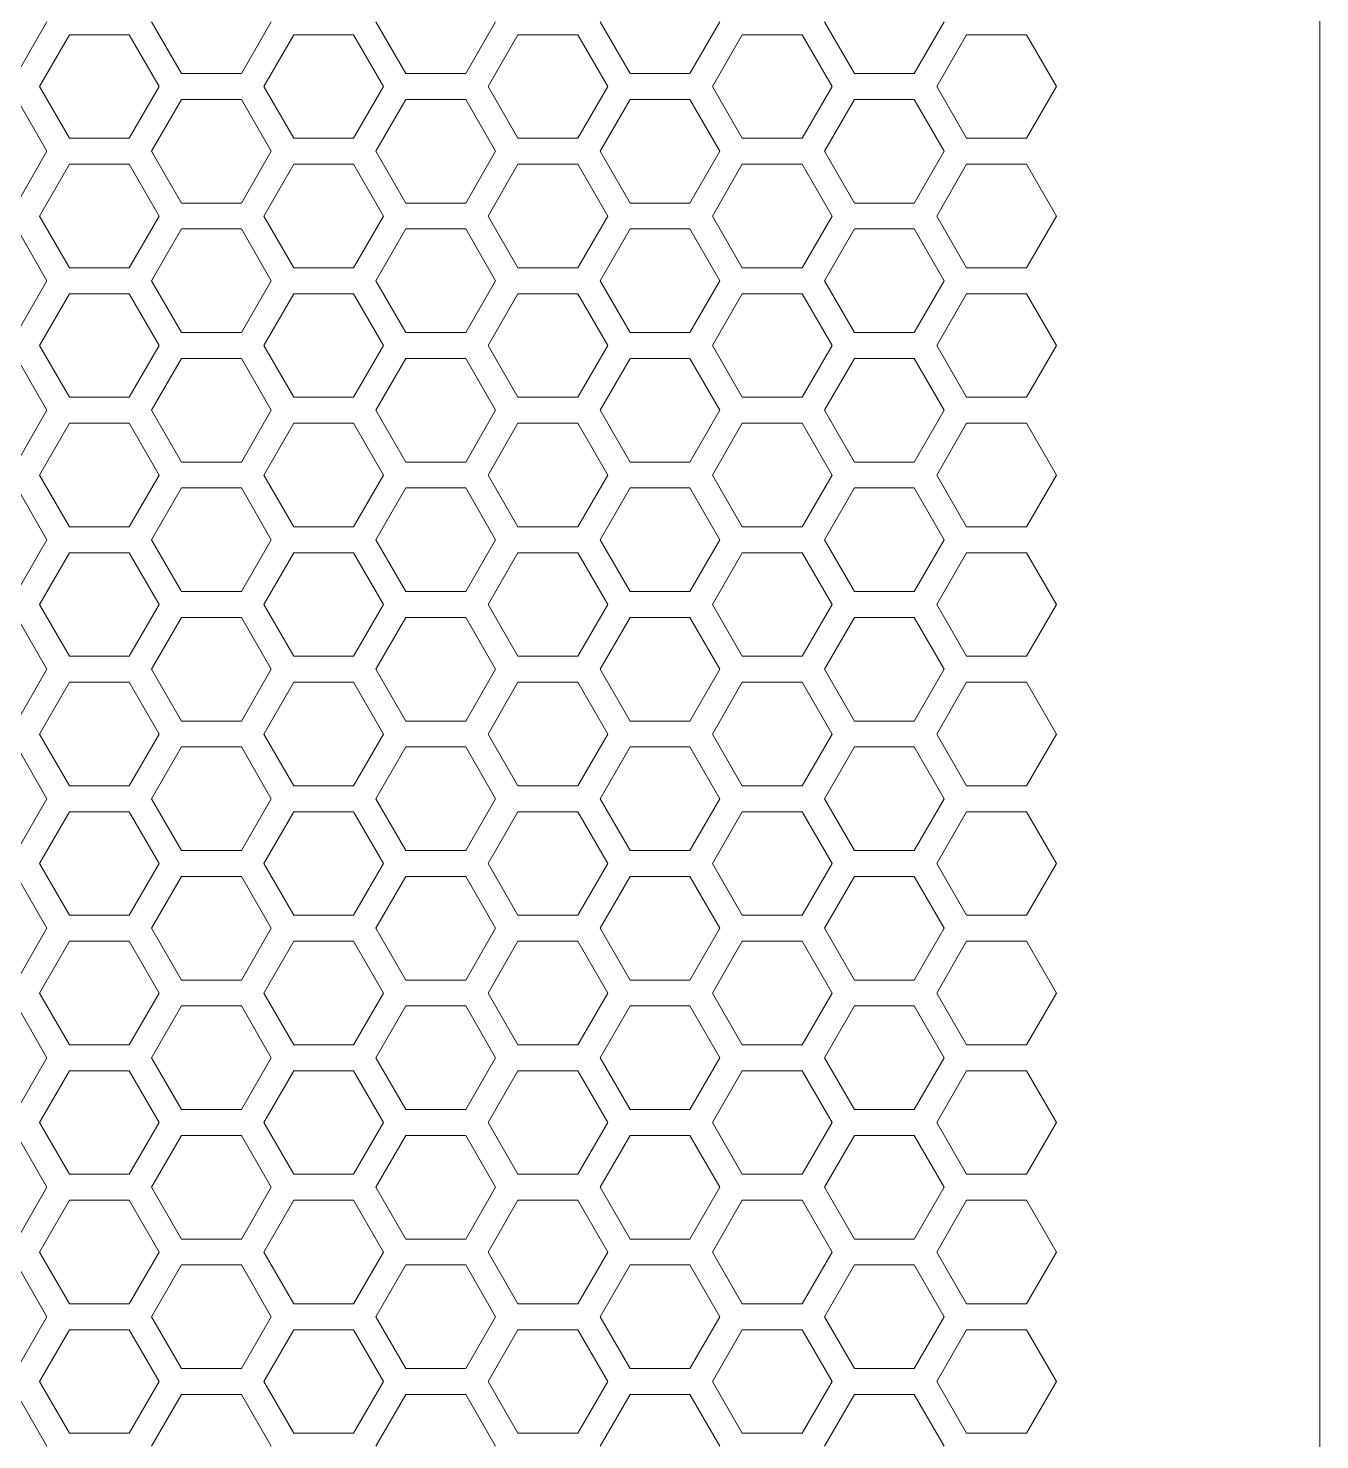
# Model space of a CAD drawing. Header units: millimetres. Extents: x 0 to 60, y -18 to 180.
# Drawn here: x 45.04 to 60, y 115.18 to 131.53 of the extents above; entities that cross this region are included whole.
import ezdxf

# ---------------------------------------------------------------- set-up
doc = ezdxf.new("R2010")
doc.units = ezdxf.units.MM
doc.layers.add('Visible (ANSI)', color=7, linetype='Continuous', lineweight=50)

msp = doc.modelspace()

# ---------------------------------------------------------------- linework, layer by layer
at = {"color": 0, "linetype": 'ByBlock', "lineweight": 5}
for p, q in [((60, 0), (60, 179.016)), ((60, 179), (60, 0)), ((60, 178.692), (60, 9.835)), ((60, 178.692), (60, 9.835)), ((60, 178.692), (60, 9.354)), ((60, 0), (60, 166.735))]:
    msp.add_line(p, q, dxfattribs=at)
at = {"lineweight": 5}
for p, q in [((60, 0), (60, 179)), ((60, 0), (60, 177.712)), ((60, 162), (60, 0))]:
    msp.add_line(p, q, dxfattribs=at)
at = {"color": 0, "lineweight": 5}
for p, q in [((44.912, 131.008), (45.258, 131.608)), ((45.518, 131.458), (45.171, 130.858)), ((46.211, 131.458), (45.518, 131.458)), ((46.557, 130.858), (46.211, 131.458)), ((46.47, 131.608), (46.817, 131.008)), ((47.51, 131.008), (47.856, 131.608)), ((48.116, 131.458), (47.769, 130.858)), ((48.809, 131.458), (48.116, 131.458)), ((49.155, 130.858), (48.809, 131.458)), ((49.068, 131.608), (49.415, 131.008)), ((50.108, 131.008), (50.454, 131.608)), ((50.714, 131.458), (50.367, 130.858)), ((51.407, 131.458), (50.714, 131.458)), ((51.753, 130.858), (51.407, 131.458)), ((51.666, 131.608), (52.013, 131.008)), ((52.706, 131.008), (53.052, 131.608)), ((53.312, 131.458), (52.965, 130.858)), ((54.005, 131.458), (53.312, 131.458)), ((54.351, 130.858), (54.005, 131.458)), ((54.264, 131.608), (54.611, 131.008)), ((55.304, 131.008), (55.65, 131.608)), ((55.91, 131.458), (55.563, 130.858)), ((56.603, 131.458), (55.91, 131.458)), ((56.949, 130.858), (56.603, 131.458)), ((46.817, 131.008), (47.51, 131.008)), ((49.415, 131.008), (50.108, 131.008)), ((52.013, 131.008), (52.706, 131.008)), ((54.611, 131.008), (55.304, 131.008)), ((45.171, 130.858), (45.518, 130.258)), ((46.211, 130.258), (46.557, 130.858)), ((47.769, 130.858), (48.116, 130.258)), ((48.809, 130.258), (49.155, 130.858)), ((50.367, 130.858), (50.714, 130.258)), ((51.407, 130.258), (51.753, 130.858)), ((52.965, 130.858), (53.312, 130.258)), ((54.005, 130.258), (54.351, 130.858)), ((55.563, 130.858), (55.91, 130.258)), ((56.603, 130.258), (56.949, 130.858)), ((45.258, 130.108), (44.912, 130.708)), ((46.817, 130.708), (46.47, 130.108)), ((47.51, 130.708), (46.817, 130.708)), ((47.856, 130.108), (47.51, 130.708)), ((49.415, 130.708), (49.068, 130.108)), ((50.108, 130.708), (49.415, 130.708)), ((50.454, 130.108), (50.108, 130.708)), ((52.013, 130.708), (51.666, 130.108)), ((52.706, 130.708), (52.013, 130.708)), ((53.052, 130.108), (52.706, 130.708)), ((54.611, 130.708), (54.264, 130.108)), ((55.304, 130.708), (54.611, 130.708)), ((55.65, 130.108), (55.304, 130.708)), ((45.518, 130.258), (46.211, 130.258)), ((48.116, 130.258), (48.809, 130.258)), ((50.714, 130.258), (51.407, 130.258)), ((53.312, 130.258), (54.005, 130.258)), ((55.91, 130.258), (56.603, 130.258)), ((44.912, 129.508), (45.258, 130.108)), ((46.47, 130.108), (46.817, 129.508)), ((47.51, 129.508), (47.856, 130.108)), ((49.068, 130.108), (49.415, 129.508)), ((50.108, 129.508), (50.454, 130.108)), ((51.666, 130.108), (52.013, 129.508)), ((52.706, 129.508), (53.052, 130.108)), ((54.264, 130.108), (54.611, 129.508)), ((55.304, 129.508), (55.65, 130.108)), ((45.518, 129.958), (45.171, 129.358)), ((46.211, 129.958), (45.518, 129.958)), ((46.557, 129.358), (46.211, 129.958)), ((48.116, 129.958), (47.769, 129.358)), ((48.809, 129.958), (48.116, 129.958)), ((49.155, 129.358), (48.809, 129.958)), ((50.714, 129.958), (50.367, 129.358)), ((51.407, 129.958), (50.714, 129.958)), ((51.753, 129.358), (51.407, 129.958)), ((53.312, 129.958), (52.965, 129.358)), ((54.005, 129.958), (53.312, 129.958)), ((54.351, 129.358), (54.005, 129.958)), ((55.91, 129.958), (55.563, 129.358)), ((56.603, 129.958), (55.91, 129.958)), ((56.949, 129.358), (56.603, 129.958)), ((46.817, 129.508), (47.51, 129.508)), ((49.415, 129.508), (50.108, 129.508)), ((52.013, 129.508), (52.706, 129.508)), ((54.611, 129.508), (55.304, 129.508)), ((45.171, 129.358), (45.518, 128.758)), ((46.211, 128.758), (46.557, 129.358)), ((47.769, 129.358), (48.116, 128.758)), ((48.809, 128.758), (49.155, 129.358)), ((50.367, 129.358), (50.714, 128.758)), ((51.407, 128.758), (51.753, 129.358)), ((52.965, 129.358), (53.312, 128.758)), ((54.005, 128.758), (54.351, 129.358)), ((55.563, 129.358), (55.91, 128.758)), ((56.603, 128.758), (56.949, 129.358)), ((45.258, 128.608), (44.912, 129.208)), ((46.817, 129.208), (46.47, 128.608)), ((47.51, 129.208), (46.817, 129.208)), ((47.856, 128.608), (47.51, 129.208)), ((49.415, 129.208), (49.068, 128.608)), ((50.108, 129.208), (49.415, 129.208)), ((50.454, 128.608), (50.108, 129.208)), ((52.013, 129.208), (51.666, 128.608)), ((52.706, 129.208), (52.013, 129.208)), ((53.052, 128.608), (52.706, 129.208)), ((54.611, 129.208), (54.264, 128.608)), ((55.304, 129.208), (54.611, 129.208)), ((55.65, 128.608), (55.304, 129.208)), ((45.518, 128.758), (46.211, 128.758)), ((48.116, 128.758), (48.809, 128.758)), ((50.714, 128.758), (51.407, 128.758)), ((53.312, 128.758), (54.005, 128.758)), ((55.91, 128.758), (56.603, 128.758)), ((44.912, 128.008), (45.258, 128.608)), ((46.47, 128.608), (46.817, 128.008)), ((47.51, 128.008), (47.856, 128.608)), ((49.068, 128.608), (49.415, 128.008)), ((50.108, 128.008), (50.454, 128.608)), ((51.666, 128.608), (52.013, 128.008)), ((52.706, 128.008), (53.052, 128.608)), ((54.264, 128.608), (54.611, 128.008)), ((55.304, 128.008), (55.65, 128.608)), ((45.518, 128.458), (45.171, 127.858)), ((46.211, 128.458), (45.518, 128.458)), ((46.557, 127.858), (46.211, 128.458)), ((48.116, 128.458), (47.769, 127.858)), ((48.809, 128.458), (48.116, 128.458)), ((49.155, 127.858), (48.809, 128.458)), ((50.714, 128.458), (50.367, 127.858)), ((51.407, 128.458), (50.714, 128.458)), ((51.753, 127.858), (51.407, 128.458)), ((53.312, 128.458), (52.965, 127.858)), ((54.005, 128.458), (53.312, 128.458)), ((54.351, 127.858), (54.005, 128.458)), ((55.91, 128.458), (55.563, 127.858)), ((56.603, 128.458), (55.91, 128.458)), ((56.949, 127.858), (56.603, 128.458)), ((45.171, 127.858), (45.518, 127.258)), ((46.211, 127.258), (46.557, 127.858)), ((46.817, 128.008), (47.51, 128.008)), ((47.769, 127.858), (48.116, 127.258)), ((48.809, 127.258), (49.155, 127.858)), ((49.415, 128.008), (50.108, 128.008)), ((50.367, 127.858), (50.714, 127.258)), ((51.407, 127.258), (51.753, 127.858)), ((52.013, 128.008), (52.706, 128.008)), ((52.965, 127.858), (53.312, 127.258)), ((54.005, 127.258), (54.351, 127.858)), ((54.611, 128.008), (55.304, 128.008)), ((55.563, 127.858), (55.91, 127.258)), ((56.603, 127.258), (56.949, 127.858)), ((45.258, 127.108), (44.912, 127.708)), ((46.817, 127.708), (46.47, 127.108)), ((47.51, 127.708), (46.817, 127.708)), ((47.856, 127.108), (47.51, 127.708)), ((49.415, 127.708), (49.068, 127.108)), ((50.108, 127.708), (49.415, 127.708)), ((50.454, 127.108), (50.108, 127.708)), ((52.013, 127.708), (51.666, 127.108)), ((52.706, 127.708), (52.013, 127.708)), ((53.052, 127.108), (52.706, 127.708)), ((54.611, 127.708), (54.264, 127.108)), ((55.304, 127.708), (54.611, 127.708)), ((55.65, 127.108), (55.304, 127.708)), ((45.518, 127.258), (46.211, 127.258)), ((48.116, 127.258), (48.809, 127.258)), ((50.714, 127.258), (51.407, 127.258)), ((53.312, 127.258), (54.005, 127.258)), ((55.91, 127.258), (56.603, 127.258)), ((44.912, 126.508), (45.258, 127.108)), ((46.47, 127.108), (46.817, 126.508)), ((47.51, 126.508), (47.856, 127.108)), ((49.068, 127.108), (49.415, 126.508)), ((50.108, 126.508), (50.454, 127.108)), ((51.666, 127.108), (52.013, 126.508)), ((52.706, 126.508), (53.052, 127.108)), ((54.264, 127.108), (54.611, 126.508)), ((55.304, 126.508), (55.65, 127.108)), ((45.518, 126.958), (45.171, 126.358)), ((46.211, 126.958), (45.518, 126.958)), ((46.557, 126.358), (46.211, 126.958)), ((48.116, 126.958), (47.769, 126.358)), ((48.809, 126.958), (48.116, 126.958)), ((49.155, 126.358), (48.809, 126.958)), ((50.714, 126.958), (50.367, 126.358)), ((51.407, 126.958), (50.714, 126.958)), ((51.753, 126.358), (51.407, 126.958)), ((53.312, 126.958), (52.965, 126.358)), ((54.005, 126.958), (53.312, 126.958)), ((54.351, 126.358), (54.005, 126.958)), ((55.91, 126.958), (55.563, 126.358)), ((56.603, 126.958), (55.91, 126.958)), ((56.949, 126.358), (56.603, 126.958)), ((46.817, 126.508), (47.51, 126.508)), ((49.415, 126.508), (50.108, 126.508)), ((52.013, 126.508), (52.706, 126.508)), ((54.611, 126.508), (55.304, 126.508)), ((45.171, 126.358), (45.518, 125.758)), ((46.211, 125.758), (46.557, 126.358)), ((47.769, 126.358), (48.116, 125.758)), ((48.809, 125.758), (49.155, 126.358)), ((50.367, 126.358), (50.714, 125.758)), ((51.407, 125.758), (51.753, 126.358)), ((52.965, 126.358), (53.312, 125.758)), ((54.005, 125.758), (54.351, 126.358)), ((55.563, 126.358), (55.91, 125.758)), ((56.603, 125.758), (56.949, 126.358)), ((45.258, 125.608), (44.912, 126.208)), ((46.817, 126.208), (46.47, 125.608)), ((47.51, 126.208), (46.817, 126.208)), ((47.856, 125.608), (47.51, 126.208)), ((49.415, 126.208), (49.068, 125.608)), ((50.108, 126.208), (49.415, 126.208)), ((50.454, 125.608), (50.108, 126.208)), ((52.013, 126.208), (51.666, 125.608)), ((52.706, 126.208), (52.013, 126.208)), ((53.052, 125.608), (52.706, 126.208)), ((54.611, 126.208), (54.264, 125.608)), ((55.304, 126.208), (54.611, 126.208)), ((55.65, 125.608), (55.304, 126.208)), ((45.518, 125.758), (46.211, 125.758)), ((48.116, 125.758), (48.809, 125.758)), ((50.714, 125.758), (51.407, 125.758)), ((53.312, 125.758), (54.005, 125.758)), ((55.91, 125.758), (56.603, 125.758)), ((44.912, 125.008), (45.258, 125.608)), ((46.47, 125.608), (46.817, 125.008)), ((47.51, 125.008), (47.856, 125.608)), ((49.068, 125.608), (49.415, 125.008)), ((50.108, 125.008), (50.454, 125.608)), ((51.666, 125.608), (52.013, 125.008)), ((52.706, 125.008), (53.052, 125.608)), ((54.264, 125.608), (54.611, 125.008)), ((55.304, 125.008), (55.65, 125.608)), ((45.518, 125.458), (45.171, 124.858)), ((46.211, 125.458), (45.518, 125.458)), ((46.557, 124.858), (46.211, 125.458)), ((48.116, 125.458), (47.769, 124.858)), ((48.809, 125.458), (48.116, 125.458)), ((49.155, 124.858), (48.809, 125.458)), ((50.714, 125.458), (50.367, 124.858)), ((51.407, 125.458), (50.714, 125.458)), ((51.753, 124.858), (51.407, 125.458)), ((53.312, 125.458), (52.965, 124.858)), ((54.005, 125.458), (53.312, 125.458)), ((54.351, 124.858), (54.005, 125.458)), ((55.91, 125.458), (55.563, 124.858)), ((56.603, 125.458), (55.91, 125.458)), ((56.949, 124.858), (56.603, 125.458)), ((46.817, 125.008), (47.51, 125.008)), ((49.415, 125.008), (50.108, 125.008)), ((52.013, 125.008), (52.706, 125.008)), ((54.611, 125.008), (55.304, 125.008)), ((45.171, 124.858), (45.518, 124.258)), ((46.211, 124.258), (46.557, 124.858)), ((47.769, 124.858), (48.116, 124.258)), ((48.809, 124.258), (49.155, 124.858)), ((50.367, 124.858), (50.714, 124.258)), ((51.407, 124.258), (51.753, 124.858)), ((52.965, 124.858), (53.312, 124.258)), ((54.005, 124.258), (54.351, 124.858)), ((55.563, 124.858), (55.91, 124.258)), ((56.603, 124.258), (56.949, 124.858)), ((45.258, 124.108), (44.912, 124.708)), ((46.817, 124.708), (46.47, 124.108)), ((47.51, 124.708), (46.817, 124.708)), ((47.856, 124.108), (47.51, 124.708)), ((49.415, 124.708), (49.068, 124.108)), ((50.108, 124.708), (49.415, 124.708)), ((50.454, 124.108), (50.108, 124.708)), ((52.013, 124.708), (51.666, 124.108)), ((52.706, 124.708), (52.013, 124.708)), ((53.052, 124.108), (52.706, 124.708)), ((54.611, 124.708), (54.264, 124.108)), ((55.304, 124.708), (54.611, 124.708)), ((55.65, 124.108), (55.304, 124.708)), ((44.912, 123.508), (45.258, 124.108)), ((45.518, 124.258), (46.211, 124.258)), ((46.47, 124.108), (46.817, 123.508)), ((47.51, 123.508), (47.856, 124.108)), ((48.116, 124.258), (48.809, 124.258)), ((49.068, 124.108), (49.415, 123.508)), ((50.108, 123.508), (50.454, 124.108)), ((50.714, 124.258), (51.407, 124.258)), ((51.666, 124.108), (52.013, 123.508)), ((52.706, 123.508), (53.052, 124.108)), ((53.312, 124.258), (54.005, 124.258)), ((54.264, 124.108), (54.611, 123.508)), ((55.304, 123.508), (55.65, 124.108)), ((55.91, 124.258), (56.603, 124.258)), ((45.518, 123.958), (45.171, 123.358)), ((46.211, 123.958), (45.518, 123.958)), ((46.557, 123.358), (46.211, 123.958)), ((48.116, 123.958), (47.769, 123.358)), ((48.809, 123.958), (48.116, 123.958)), ((49.155, 123.358), (48.809, 123.958)), ((50.714, 123.958), (50.367, 123.358)), ((51.407, 123.958), (50.714, 123.958)), ((51.753, 123.358), (51.407, 123.958)), ((53.312, 123.958), (52.965, 123.358)), ((54.005, 123.958), (53.312, 123.958)), ((54.351, 123.358), (54.005, 123.958)), ((55.91, 123.958), (55.563, 123.358)), ((56.603, 123.958), (55.91, 123.958)), ((56.949, 123.358), (56.603, 123.958)), ((46.817, 123.508), (47.51, 123.508)), ((49.415, 123.508), (50.108, 123.508)), ((52.013, 123.508), (52.706, 123.508)), ((54.611, 123.508), (55.304, 123.508)), ((45.171, 123.358), (45.518, 122.758)), ((46.211, 122.758), (46.557, 123.358)), ((47.769, 123.358), (48.116, 122.758)), ((48.809, 122.758), (49.155, 123.358)), ((50.367, 123.358), (50.714, 122.758)), ((51.407, 122.758), (51.753, 123.358)), ((52.965, 123.358), (53.312, 122.758)), ((54.005, 122.758), (54.351, 123.358)), ((55.563, 123.358), (55.91, 122.758)), ((56.603, 122.758), (56.949, 123.358)), ((45.258, 122.608), (44.912, 123.208)), ((46.817, 123.208), (46.47, 122.608)), ((47.51, 123.208), (46.817, 123.208)), ((47.856, 122.608), (47.51, 123.208)), ((49.415, 123.208), (49.068, 122.608)), ((50.108, 123.208), (49.415, 123.208)), ((50.454, 122.608), (50.108, 123.208)), ((52.013, 123.208), (51.666, 122.608)), ((52.706, 123.208), (52.013, 123.208)), ((53.052, 122.608), (52.706, 123.208)), ((54.611, 123.208), (54.264, 122.608)), ((55.304, 123.208), (54.611, 123.208)), ((55.65, 122.608), (55.304, 123.208)), ((45.518, 122.758), (46.211, 122.758)), ((48.116, 122.758), (48.809, 122.758)), ((50.714, 122.758), (51.407, 122.758)), ((53.312, 122.758), (54.005, 122.758)), ((55.91, 122.758), (56.603, 122.758)), ((44.912, 122.008), (45.258, 122.608)), ((46.47, 122.608), (46.817, 122.008)), ((47.51, 122.008), (47.856, 122.608)), ((49.068, 122.608), (49.415, 122.008)), ((50.108, 122.008), (50.454, 122.608)), ((51.666, 122.608), (52.013, 122.008)), ((52.706, 122.008), (53.052, 122.608)), ((54.264, 122.608), (54.611, 122.008)), ((55.304, 122.008), (55.65, 122.608)), ((45.518, 122.458), (45.171, 121.858)), ((46.211, 122.458), (45.518, 122.458)), ((46.557, 121.858), (46.211, 122.458)), ((48.116, 122.458), (47.769, 121.858)), ((48.809, 122.458), (48.116, 122.458)), ((49.155, 121.858), (48.809, 122.458)), ((50.714, 122.458), (50.367, 121.858)), ((51.407, 122.458), (50.714, 122.458)), ((51.753, 121.858), (51.407, 122.458)), ((53.312, 122.458), (52.965, 121.858)), ((54.005, 122.458), (53.312, 122.458)), ((54.351, 121.858), (54.005, 122.458)), ((55.91, 122.458), (55.563, 121.858)), ((56.603, 122.458), (55.91, 122.458)), ((56.949, 121.858), (56.603, 122.458)), ((46.817, 122.008), (47.51, 122.008)), ((49.415, 122.008), (50.108, 122.008)), ((52.013, 122.008), (52.706, 122.008)), ((54.611, 122.008), (55.304, 122.008)), ((45.171, 121.858), (45.518, 121.258)), ((46.211, 121.258), (46.557, 121.858)), ((47.769, 121.858), (48.116, 121.258)), ((48.809, 121.258), (49.155, 121.858)), ((50.367, 121.858), (50.714, 121.258)), ((51.407, 121.258), (51.753, 121.858)), ((52.965, 121.858), (53.312, 121.258)), ((54.005, 121.258), (54.351, 121.858)), ((55.563, 121.858), (55.91, 121.258)), ((56.603, 121.258), (56.949, 121.858)), ((45.258, 121.108), (44.912, 121.708)), ((46.817, 121.708), (46.47, 121.108)), ((47.51, 121.708), (46.817, 121.708)), ((47.856, 121.108), (47.51, 121.708)), ((49.415, 121.708), (49.068, 121.108)), ((50.108, 121.708), (49.415, 121.708)), ((50.454, 121.108), (50.108, 121.708)), ((52.013, 121.708), (51.666, 121.108)), ((52.706, 121.708), (52.013, 121.708)), ((53.052, 121.108), (52.706, 121.708)), ((54.611, 121.708), (54.264, 121.108)), ((55.304, 121.708), (54.611, 121.708)), ((55.65, 121.108), (55.304, 121.708)), ((45.518, 121.258), (46.211, 121.258)), ((48.116, 121.258), (48.809, 121.258)), ((50.714, 121.258), (51.407, 121.258)), ((53.312, 121.258), (54.005, 121.258)), ((55.91, 121.258), (56.603, 121.258)), ((44.912, 120.508), (45.258, 121.108)), ((46.47, 121.108), (46.817, 120.508)), ((47.51, 120.508), (47.856, 121.108)), ((49.068, 121.108), (49.415, 120.508)), ((50.108, 120.508), (50.454, 121.108)), ((51.666, 121.108), (52.013, 120.508)), ((52.706, 120.508), (53.052, 121.108)), ((54.264, 121.108), (54.611, 120.508)), ((55.304, 120.508), (55.65, 121.108)), ((45.518, 120.958), (45.171, 120.358)), ((46.211, 120.958), (45.518, 120.958)), ((46.557, 120.358), (46.211, 120.958)), ((48.116, 120.958), (47.769, 120.358)), ((48.809, 120.958), (48.116, 120.958)), ((49.155, 120.358), (48.809, 120.958)), ((50.714, 120.958), (50.367, 120.358)), ((51.407, 120.958), (50.714, 120.958)), ((51.753, 120.358), (51.407, 120.958)), ((53.312, 120.958), (52.965, 120.358)), ((54.005, 120.958), (53.312, 120.958)), ((54.351, 120.358), (54.005, 120.958)), ((55.91, 120.958), (55.563, 120.358)), ((56.603, 120.958), (55.91, 120.958)), ((56.949, 120.358), (56.603, 120.958)), ((46.817, 120.508), (47.51, 120.508)), ((49.415, 120.508), (50.108, 120.508)), ((52.013, 120.508), (52.706, 120.508)), ((54.611, 120.508), (55.304, 120.508)), ((45.171, 120.358), (45.518, 119.758)), ((46.211, 119.758), (46.557, 120.358)), ((47.769, 120.358), (48.116, 119.758)), ((48.809, 119.758), (49.155, 120.358)), ((50.367, 120.358), (50.714, 119.758)), ((51.407, 119.758), (51.753, 120.358)), ((52.965, 120.358), (53.312, 119.758)), ((54.005, 119.758), (54.351, 120.358)), ((55.563, 120.358), (55.91, 119.758)), ((56.603, 119.758), (56.949, 120.358)), ((45.258, 119.608), (44.912, 120.208)), ((46.817, 120.208), (46.47, 119.608)), ((47.51, 120.208), (46.817, 120.208)), ((47.856, 119.608), (47.51, 120.208)), ((49.415, 120.208), (49.068, 119.608)), ((50.108, 120.208), (49.415, 120.208)), ((50.454, 119.608), (50.108, 120.208)), ((52.013, 120.208), (51.666, 119.608)), ((52.706, 120.208), (52.013, 120.208)), ((53.052, 119.608), (52.706, 120.208)), ((54.611, 120.208), (54.264, 119.608)), ((55.304, 120.208), (54.611, 120.208)), ((55.65, 119.608), (55.304, 120.208)), ((45.518, 119.758), (46.211, 119.758)), ((48.116, 119.758), (48.809, 119.758)), ((50.714, 119.758), (51.407, 119.758)), ((53.312, 119.758), (54.005, 119.758)), ((55.91, 119.758), (56.603, 119.758)), ((44.912, 119.008), (45.258, 119.608)), ((46.47, 119.608), (46.817, 119.008)), ((47.51, 119.008), (47.856, 119.608)), ((49.068, 119.608), (49.415, 119.008)), ((50.108, 119.008), (50.454, 119.608)), ((51.666, 119.608), (52.013, 119.008)), ((52.706, 119.008), (53.052, 119.608)), ((54.264, 119.608), (54.611, 119.008)), ((55.304, 119.008), (55.65, 119.608)), ((45.518, 119.458), (45.171, 118.858)), ((46.211, 119.458), (45.518, 119.458)), ((46.557, 118.858), (46.211, 119.458)), ((48.116, 119.458), (47.769, 118.858)), ((48.809, 119.458), (48.116, 119.458)), ((49.155, 118.858), (48.809, 119.458)), ((50.714, 119.458), (50.367, 118.858)), ((51.407, 119.458), (50.714, 119.458)), ((51.753, 118.858), (51.407, 119.458)), ((53.312, 119.458), (52.965, 118.858)), ((54.005, 119.458), (53.312, 119.458)), ((54.351, 118.858), (54.005, 119.458)), ((55.91, 119.458), (55.563, 118.858)), ((56.603, 119.458), (55.91, 119.458)), ((56.949, 118.858), (56.603, 119.458)), ((46.817, 119.008), (47.51, 119.008)), ((49.415, 119.008), (50.108, 119.008)), ((52.013, 119.008), (52.706, 119.008)), ((54.611, 119.008), (55.304, 119.008)), ((45.258, 118.108), (44.912, 118.708)), ((45.171, 118.858), (45.518, 118.258)), ((46.211, 118.258), (46.557, 118.858)), ((46.817, 118.708), (46.47, 118.108)), ((47.51, 118.708), (46.817, 118.708)), ((47.856, 118.108), (47.51, 118.708)), ((47.769, 118.858), (48.116, 118.258)), ((48.809, 118.258), (49.155, 118.858)), ((49.415, 118.708), (49.068, 118.108)), ((50.108, 118.708), (49.415, 118.708)), ((50.454, 118.108), (50.108, 118.708)), ((50.367, 118.858), (50.714, 118.258)), ((51.407, 118.258), (51.753, 118.858)), ((52.013, 118.708), (51.666, 118.108)), ((52.706, 118.708), (52.013, 118.708)), ((53.052, 118.108), (52.706, 118.708)), ((52.965, 118.858), (53.312, 118.258)), ((54.005, 118.258), (54.351, 118.858)), ((54.611, 118.708), (54.264, 118.108)), ((55.304, 118.708), (54.611, 118.708)), ((55.65, 118.108), (55.304, 118.708)), ((55.563, 118.858), (55.91, 118.258)), ((56.603, 118.258), (56.949, 118.858)), ((45.518, 118.258), (46.211, 118.258)), ((48.116, 118.258), (48.809, 118.258)), ((50.714, 118.258), (51.407, 118.258)), ((53.312, 118.258), (54.005, 118.258)), ((55.91, 118.258), (56.603, 118.258)), ((44.912, 117.508), (45.258, 118.108)), ((46.47, 118.108), (46.817, 117.508)), ((47.51, 117.508), (47.856, 118.108)), ((49.068, 118.108), (49.415, 117.508)), ((50.108, 117.508), (50.454, 118.108)), ((51.666, 118.108), (52.013, 117.508)), ((52.706, 117.508), (53.052, 118.108)), ((54.264, 118.108), (54.611, 117.508)), ((55.304, 117.508), (55.65, 118.108)), ((45.518, 117.958), (45.171, 117.358)), ((46.211, 117.958), (45.518, 117.958)), ((46.557, 117.358), (46.211, 117.958)), ((48.116, 117.958), (47.769, 117.358)), ((48.809, 117.958), (48.116, 117.958)), ((49.155, 117.358), (48.809, 117.958)), ((50.714, 117.958), (50.367, 117.358)), ((51.407, 117.958), (50.714, 117.958)), ((51.753, 117.358), (51.407, 117.958)), ((53.312, 117.958), (52.965, 117.358)), ((54.005, 117.958), (53.312, 117.958)), ((54.351, 117.358), (54.005, 117.958)), ((55.91, 117.958), (55.563, 117.358)), ((56.603, 117.958), (55.91, 117.958)), ((56.949, 117.358), (56.603, 117.958)), ((46.817, 117.508), (47.51, 117.508)), ((49.415, 117.508), (50.108, 117.508)), ((52.013, 117.508), (52.706, 117.508)), ((54.611, 117.508), (55.304, 117.508)), ((45.171, 117.358), (45.518, 116.758)), ((46.211, 116.758), (46.557, 117.358)), ((47.769, 117.358), (48.116, 116.758)), ((48.809, 116.758), (49.155, 117.358)), ((50.367, 117.358), (50.714, 116.758)), ((51.407, 116.758), (51.753, 117.358)), ((52.965, 117.358), (53.312, 116.758)), ((54.005, 116.758), (54.351, 117.358)), ((55.563, 117.358), (55.91, 116.758)), ((56.603, 116.758), (56.949, 117.358)), ((45.258, 116.608), (44.912, 117.208)), ((46.817, 117.208), (46.47, 116.608)), ((47.51, 117.208), (46.817, 117.208)), ((47.856, 116.608), (47.51, 117.208)), ((49.415, 117.208), (49.068, 116.608)), ((50.108, 117.208), (49.415, 117.208)), ((50.454, 116.608), (50.108, 117.208)), ((52.013, 117.208), (51.666, 116.608)), ((52.706, 117.208), (52.013, 117.208)), ((53.052, 116.608), (52.706, 117.208)), ((54.611, 117.208), (54.264, 116.608)), ((55.304, 117.208), (54.611, 117.208)), ((55.65, 116.608), (55.304, 117.208)), ((45.518, 116.758), (46.211, 116.758)), ((48.116, 116.758), (48.809, 116.758)), ((50.714, 116.758), (51.407, 116.758)), ((53.312, 116.758), (54.005, 116.758)), ((55.91, 116.758), (56.603, 116.758)), ((44.912, 116.008), (45.258, 116.608)), ((46.47, 116.608), (46.817, 116.008)), ((47.51, 116.008), (47.856, 116.608)), ((49.068, 116.608), (49.415, 116.008)), ((50.108, 116.008), (50.454, 116.608)), ((51.666, 116.608), (52.013, 116.008)), ((52.706, 116.008), (53.052, 116.608)), ((54.264, 116.608), (54.611, 116.008)), ((55.304, 116.008), (55.65, 116.608)), ((45.518, 116.458), (45.171, 115.858)), ((46.211, 116.458), (45.518, 116.458)), ((46.557, 115.858), (46.211, 116.458)), ((48.116, 116.458), (47.769, 115.858)), ((48.809, 116.458), (48.116, 116.458)), ((49.155, 115.858), (48.809, 116.458)), ((50.714, 116.458), (50.367, 115.858)), ((51.407, 116.458), (50.714, 116.458)), ((51.753, 115.858), (51.407, 116.458)), ((53.312, 116.458), (52.965, 115.858)), ((54.005, 116.458), (53.312, 116.458)), ((54.351, 115.858), (54.005, 116.458)), ((55.91, 116.458), (55.563, 115.858)), ((56.603, 116.458), (55.91, 116.458)), ((56.949, 115.858), (56.603, 116.458)), ((46.817, 116.008), (47.51, 116.008)), ((49.415, 116.008), (50.108, 116.008)), ((52.013, 116.008), (52.706, 116.008)), ((54.611, 116.008), (55.304, 116.008)), ((45.171, 115.858), (45.518, 115.258)), ((46.211, 115.258), (46.557, 115.858)), ((47.769, 115.858), (48.116, 115.258)), ((48.809, 115.258), (49.155, 115.858)), ((50.367, 115.858), (50.714, 115.258)), ((51.407, 115.258), (51.753, 115.858)), ((52.965, 115.858), (53.312, 115.258)), ((54.005, 115.258), (54.351, 115.858)), ((55.563, 115.858), (55.91, 115.258)), ((56.603, 115.258), (56.949, 115.858)), ((45.258, 115.108), (44.912, 115.708)), ((46.817, 115.708), (46.47, 115.108)), ((47.51, 115.708), (46.817, 115.708)), ((47.856, 115.108), (47.51, 115.708)), ((49.415, 115.708), (49.068, 115.108)), ((50.108, 115.708), (49.415, 115.708)), ((50.454, 115.108), (50.108, 115.708)), ((52.013, 115.708), (51.666, 115.108)), ((52.706, 115.708), (52.013, 115.708)), ((53.052, 115.108), (52.706, 115.708)), ((54.611, 115.708), (54.264, 115.108)), ((55.304, 115.708), (54.611, 115.708)), ((55.65, 115.108), (55.304, 115.708)), ((45.518, 115.258), (46.211, 115.258)), ((48.116, 115.258), (48.809, 115.258)), ((50.714, 115.258), (51.407, 115.258)), ((53.312, 115.258), (54.005, 115.258)), ((55.91, 115.258), (56.603, 115.258))]:
    msp.add_line(p, q, dxfattribs=at)
at = {"layer": 'Visible (ANSI)', "lineweight": 5}
msp.add_line((60, 0.267), (60, 179), dxfattribs=at)

doc.saveas('drawing.dxf')
